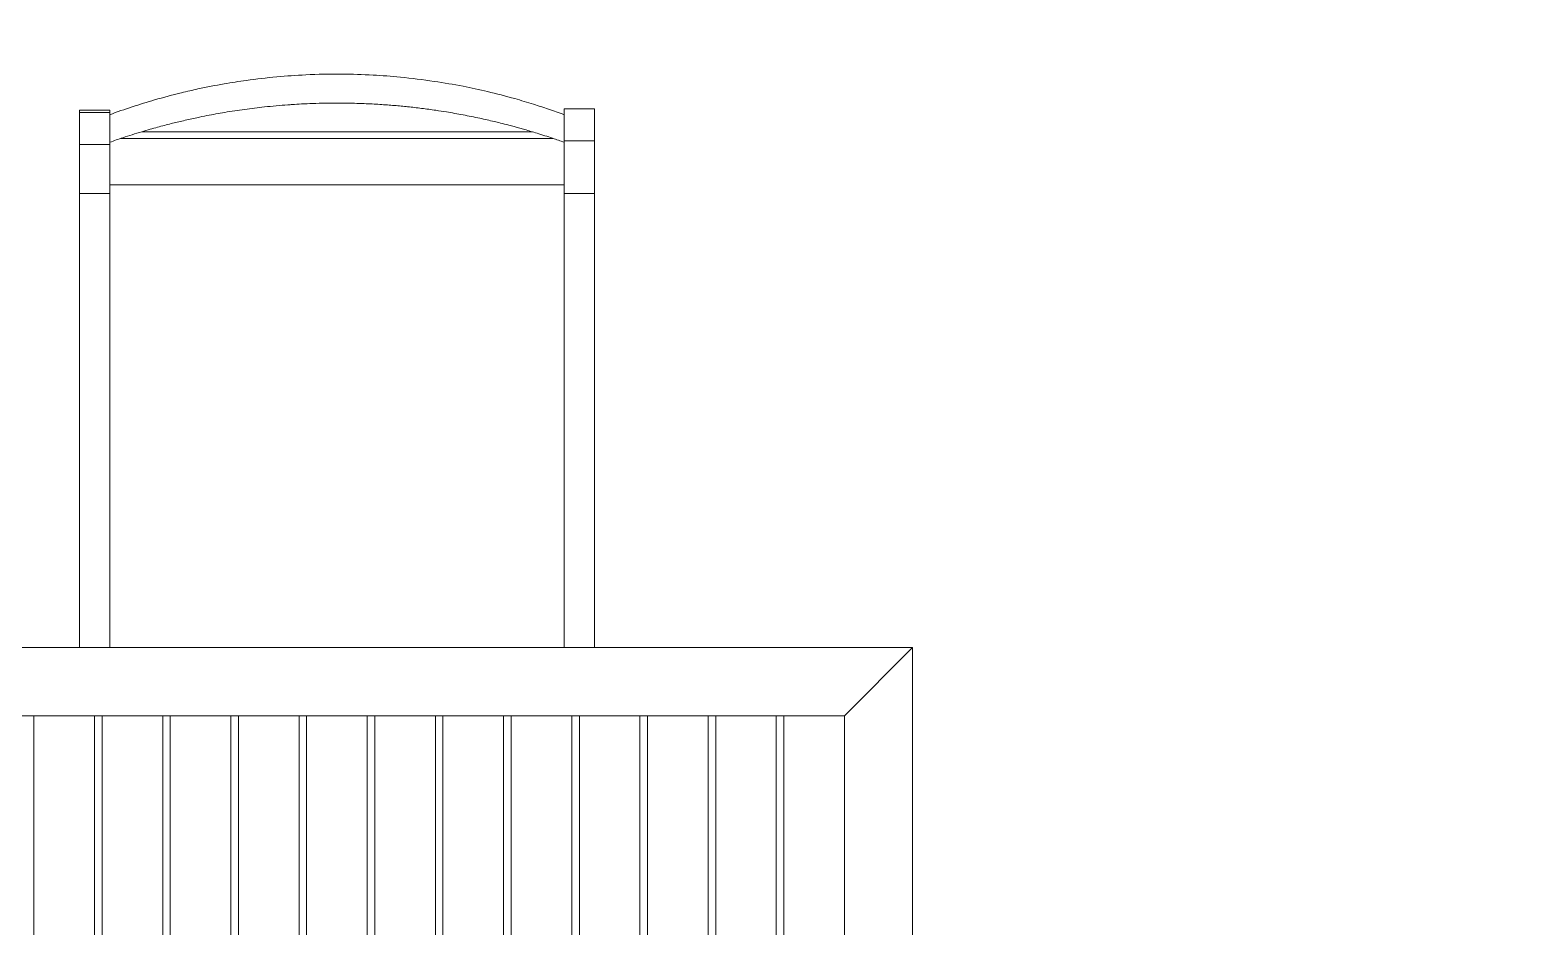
# Model space of a CAD drawing. Header units: metres. Extents: x -217 to -108, y -304 to -188.
# Drawn here: x -158.182 to -156.919, y -221.149 to -220.396 of the extents above; entities that cross this region are included whole.
import ezdxf

# ---------------------------------------------------------------- set-up
doc = ezdxf.new("R2010")
doc.units = ezdxf.units.M
for name, color, linetype, lineweight in [('A-FLOR', 192, 'Continuous', 9), ('I-FURN', 30, 'Continuous', 9), ('I-FURN-PNLS', 30, 'Continuous', 9)]:
    doc.layers.add(name, color=color, linetype=linetype, lineweight=lineweight)

# ---------------------------------------------------------------- blocks, each defined once
blk = doc.blocks.new('Tableset-Outdoor_Reed - Tableset-Outdoor_Reed-797211-Nivel 3')
at = {"layer": 'I-FURN'}
blk.add_line((0.4826, 0.4826), (0.4254, 0.4254), dxfattribs=at)
at = {"layer": 'I-FURN-PNLS'}
for p, q in [((-0.2159, 0.9314), (-0.2159, 0.9332)), ((-0.1905, 0.9332), (-0.2159, 0.9332)), ((-0.2159, 0.9046), (-0.2159, 0.9314)), ((-0.1905, 0.9314), (-0.2159, 0.9314)), ((-0.1905, 0.9332), (-0.1905, 0.9314)), ((-0.1905, 0.9314), (-0.1905, 0.9046)), ((0.1905, 0.9075), (0.1905, 0.9344)), ((0.2159, 0.9344), (0.1905, 0.9344)), ((0.2159, 0.9344), (0.2159, 0.9075)), ((0.1813, 0.9096), (-0.1813, 0.9096)), ((0.1636, 0.9153), (-0.1635, 0.9153)), ((-0.2159, 0.8961), (-0.2159, 0.9046)), ((-0.1905, 0.9046), (-0.2159, 0.9046)), ((-0.1905, 0.9046), (-0.1905, 0.8961)), ((0.1905, 0.9073), (0.1905, 0.9075)), ((0.2159, 0.9075), (0.1905, 0.9075)), ((0.1905, 0.9065), (0.1905, 0.9073)), ((0.1905, 0.9065), (0.1905, 0.9073)), ((0.1905, 0.902), (0.1905, 0.9065)), ((0.1905, 0.8984), (0.1905, 0.902)), ((0.1905, 0.8953), (0.1905, 0.8984)), ((0.2159, 0.9075), (0.2159, 0.902)), ((0.2159, 0.902), (0.2159, 0.8984)), ((0.2159, 0.8984), (0.2159, 0.8953)), ((-0.2159, 0.8933), (-0.2159, 0.8961)), ((-0.2159, 0.8903), (-0.2159, 0.8933)), ((-0.2159, 0.8874), (-0.2159, 0.8903)), ((-0.2159, 0.8852), (-0.2159, 0.8874)), ((-0.2159, 0.8823), (-0.2159, 0.8852)), ((-0.1905, 0.8961), (-0.1905, 0.8933)), ((-0.1905, 0.8933), (-0.1905, 0.8903)), ((-0.1905, 0.8903), (-0.1905, 0.8874)), ((-0.1905, 0.8874), (-0.1905, 0.8852)), ((-0.1905, 0.8852), (-0.1905, 0.8823)), ((0.1905, 0.8918), (0.1905, 0.8953)), ((0.1905, 0.8883), (0.1905, 0.8918)), ((0.1905, 0.8848), (0.1905, 0.8883)), ((0.1905, 0.8817), (0.1905, 0.8848)), ((0.2159, 0.8953), (0.2159, 0.8918)), ((0.2159, 0.8918), (0.2159, 0.8883)), ((0.2159, 0.8883), (0.2159, 0.8848)), ((0.2159, 0.8848), (0.2159, 0.8817)), ((-0.2159, 0.8802), (-0.2159, 0.8823)), ((-0.2159, 0.8763), (-0.2159, 0.8802)), ((-0.2159, 0.873), (-0.2159, 0.8763)), ((-0.2159, 0.8694), (-0.2159, 0.873)), ((-0.1905, 0.8823), (-0.1905, 0.8802)), ((-0.1905, 0.8802), (-0.1905, 0.8763)), ((-0.1905, 0.8763), (-0.1905, 0.873)), ((-0.1905, 0.873), (-0.1905, 0.8694)), ((0.1905, 0.8785), (0.1905, 0.8817)), ((0.1905, 0.8753), (0.1905, 0.8785)), ((0.1905, 0.8724), (0.1905, 0.8753)), ((0.1905, 0.8701), (0.1905, 0.8724)), ((0.2159, 0.8817), (0.2159, 0.8785)), ((0.2159, 0.8785), (0.2159, 0.8753)), ((0.2159, 0.8753), (0.2159, 0.8724)), ((0.2159, 0.8724), (0.2159, 0.8701)), ((-0.2159, 0.8673), (-0.2159, 0.8694)), ((-0.2159, 0.8658), (-0.2159, 0.8673)), ((-0.2159, 0.8643), (-0.2159, 0.8658)), ((-0.2159, 0.8636), (-0.2159, 0.8643)), ((-0.2159, 0.8592), (-0.2159, 0.8636)), ((-0.2159, 0.8635), (-0.1905, 0.8635)), ((-0.2159, 0.854), (-0.2159, 0.8592)), ((0.1905, 0.8708), (-0.1905, 0.8708)), ((-0.1905, 0.8694), (-0.1905, 0.8673)), ((-0.1905, 0.8673), (-0.1905, 0.8658)), ((-0.1905, 0.8658), (-0.1905, 0.8643)), ((-0.1905, 0.8643), (-0.1905, 0.8636)), ((-0.1905, 0.8636), (-0.1905, 0.8592)), ((-0.1905, 0.8592), (-0.1905, 0.854)), ((0.1905, 0.8686), (0.1905, 0.8701)), ((0.1905, 0.8678), (0.1905, 0.8686)), ((0.1905, 0.8664), (0.1905, 0.8678)), ((0.1905, 0.8642), (0.1905, 0.8664)), ((0.1905, 0.8637), (0.1905, 0.8642)), ((0.1905, 0.8432), (0.1905, 0.8639)), ((0.1905, 0.8635), (0.2159, 0.8635)), ((0.2159, 0.8701), (0.2159, 0.8686)), ((0.2159, 0.8686), (0.2159, 0.8678)), ((0.2159, 0.8678), (0.2159, 0.8664)), ((0.2159, 0.8664), (0.2159, 0.8642)), ((0.2159, 0.8642), (0.2159, 0.8637)), ((0.2159, 0.8639), (0.2159, 0.8432)), ((-0.2159, 0.8497), (-0.2159, 0.854)), ((-0.2159, 0.8431), (-0.2159, 0.8497)), ((-0.1905, 0.854), (-0.1905, 0.8497)), ((-0.1905, 0.8497), (-0.1905, 0.8431)), ((-0.2159, 0.8411), (-0.2159, 0.8431)), ((-0.2159, 0.8373), (-0.2159, 0.8411)), ((-0.2159, 0.8315), (-0.2159, 0.8373)), ((-0.1905, 0.8431), (-0.1905, 0.8411)), ((-0.1905, 0.8411), (-0.1905, 0.8373)), ((-0.1905, 0.8373), (-0.1905, 0.8315)), ((0.1905, 0.831), (0.1905, 0.8432)), ((0.2159, 0.8432), (0.2159, 0.831)), ((-0.2159, 0.8261), (-0.2159, 0.8315)), ((-0.2159, 0.8209), (-0.2159, 0.8261)), ((-0.1905, 0.8315), (-0.1905, 0.8261)), ((-0.1905, 0.8261), (-0.1905, 0.8209)), ((0.1905, 0.8219), (0.1905, 0.831)), ((0.1905, 0.8097), (0.1905, 0.8219)), ((0.2159, 0.831), (0.2159, 0.8219)), ((0.2159, 0.8219), (0.2159, 0.8097)), ((-0.2159, 0.8174), (-0.2159, 0.8209)), ((-0.2159, 0.8131), (-0.2159, 0.8174)), ((-0.2159, 0.8068), (-0.2159, 0.8131)), ((-0.1905, 0.8209), (-0.1905, 0.8174)), ((-0.1905, 0.8174), (-0.1905, 0.8131)), ((-0.1905, 0.8131), (-0.1905, 0.8068)), ((0.1905, 0.8028), (0.1905, 0.8097)), ((0.2159, 0.8097), (0.2159, 0.8028)), ((-0.2159, 0.8013), (-0.2159, 0.8068)), ((-0.2159, 0.7964), (-0.2159, 0.8013)), ((-0.2159, 0.7883), (-0.2159, 0.7964)), ((-0.1905, 0.8068), (-0.1905, 0.8013)), ((-0.1905, 0.8013), (-0.1905, 0.7964)), ((-0.1905, 0.7964), (-0.1905, 0.7883)), ((0.1905, 0.786), (0.1905, 0.8028)), ((0.2159, 0.8028), (0.2159, 0.786)), ((-0.2159, 0.7826), (-0.2159, 0.7883)), ((-0.1905, 0.7883), (-0.1905, 0.7826)), ((0.1905, 0.7762), (0.1905, 0.786)), ((0.2159, 0.786), (0.2159, 0.7762)), ((-0.2159, 0.7774), (-0.2159, 0.7826)), ((-0.2159, 0.7725), (-0.2159, 0.7774)), ((-0.2159, 0.7671), (-0.2159, 0.7725)), ((-0.1905, 0.7826), (-0.1905, 0.7774)), ((-0.1905, 0.7774), (-0.1905, 0.7725)), ((-0.1905, 0.7725), (-0.1905, 0.7671)), ((0.1905, 0.7709), (0.1905, 0.7762)), ((0.1905, 0.7659), (0.1905, 0.7709)), ((0.2159, 0.7762), (0.2159, 0.7709)), ((0.2159, 0.7709), (0.2159, 0.7659)), ((-0.2159, 0.7639), (-0.2159, 0.7671)), ((-0.2159, 0.7575), (-0.2159, 0.7639)), ((-0.1905, 0.7671), (-0.1905, 0.7639)), ((-0.1905, 0.7639), (-0.1905, 0.7575)), ((0.1905, 0.7613), (0.1905, 0.7659)), ((0.1905, 0.7586), (0.1905, 0.7613)), ((0.1905, 0.7537), (0.1905, 0.7586)), ((0.2159, 0.7659), (0.2159, 0.7613)), ((0.2159, 0.7613), (0.2159, 0.7586)), ((0.2159, 0.7586), (0.2159, 0.7537)), ((-0.2159, 0.7558), (-0.2159, 0.7575)), ((-0.2159, 0.7506), (-0.2159, 0.7558)), ((-0.2159, 0.7449), (-0.2159, 0.7506)), ((-0.1905, 0.7575), (-0.1905, 0.7558)), ((-0.1905, 0.7558), (-0.1905, 0.7506)), ((-0.1905, 0.7506), (-0.1905, 0.7449)), ((0.1905, 0.7507), (0.1905, 0.7537)), ((0.1905, 0.7438), (0.1905, 0.7507)), ((0.2159, 0.7537), (0.2159, 0.7507)), ((0.2159, 0.7507), (0.2159, 0.7438)), ((-0.2159, 0.7394), (-0.2159, 0.7449)), ((-0.2159, 0.7322), (-0.2159, 0.7394)), ((-0.1905, 0.7449), (-0.1905, 0.7394)), ((-0.1905, 0.7394), (-0.1905, 0.7322)), ((0.1905, 0.7377), (0.1905, 0.7438)), ((0.1905, 0.7339), (0.1905, 0.7377)), ((0.1905, 0.7282), (0.1905, 0.7339)), ((0.2159, 0.7438), (0.2159, 0.7377)), ((0.2159, 0.7377), (0.2159, 0.7339)), ((0.2159, 0.7339), (0.2159, 0.7282)), ((-0.2159, 0.7239), (-0.2159, 0.7322)), ((-0.2159, 0.7201), (-0.2159, 0.7239)), ((-0.2159, 0.7112), (-0.2159, 0.7201)), ((-0.1905, 0.7322), (-0.1905, 0.7239)), ((-0.1905, 0.7239), (-0.1905, 0.7201)), ((-0.1905, 0.7201), (-0.1905, 0.7112)), ((0.1905, 0.7229), (0.1905, 0.7282)), ((0.1905, 0.7176), (0.1905, 0.7229)), ((0.2159, 0.7282), (0.2159, 0.7229)), ((0.2159, 0.7229), (0.2159, 0.7176)), ((-0.2159, 0.7057), (-0.2159, 0.7112)), ((-0.1905, 0.7112), (-0.1905, 0.7057)), ((0.1905, 0.7122), (0.1905, 0.7176)), ((0.1905, 0.7084), (0.1905, 0.7122)), ((0.1905, 0.6997), (0.1905, 0.7084)), ((0.2159, 0.7176), (0.2159, 0.7122)), ((0.2159, 0.7122), (0.2159, 0.7084)), ((0.2159, 0.7084), (0.2159, 0.6997)), ((-0.2159, 0.6991), (-0.2159, 0.7057)), ((-0.2159, 0.6945), (-0.2159, 0.6991)), ((-0.1905, 0.7057), (-0.1905, 0.6991)), ((-0.1905, 0.6991), (-0.1905, 0.6945)), ((0.1905, 0.6913), (0.1905, 0.6997)), ((0.2159, 0.6997), (0.2159, 0.6913)), ((-0.2159, 0.6913), (-0.2159, 0.6945)), ((-0.2159, 0.6807), (-0.2159, 0.6913)), ((-0.1905, 0.6945), (-0.1905, 0.6913)), ((-0.1905, 0.6913), (-0.1905, 0.6807)), ((0.1905, 0.686), (0.1905, 0.6913)), ((0.1905, 0.6791), (0.1905, 0.686)), ((0.2159, 0.6913), (0.2159, 0.686)), ((0.2159, 0.686), (0.2159, 0.6791)), ((-0.2159, 0.6723), (-0.2159, 0.6807)), ((-0.2159, 0.6663), (-0.2159, 0.6723)), ((-0.1905, 0.6807), (-0.1905, 0.6723)), ((-0.1905, 0.6723), (-0.1905, 0.6663)), ((0.1905, 0.6723), (0.1905, 0.6791)), ((0.1905, 0.6654), (0.1905, 0.6723)), ((0.2159, 0.6791), (0.2159, 0.6723)), ((0.2159, 0.6723), (0.2159, 0.6654)), ((-0.2159, 0.6597), (-0.2159, 0.6663)), ((-0.2159, 0.6528), (-0.2159, 0.6597)), ((-0.1905, 0.6663), (-0.1905, 0.6597)), ((-0.1905, 0.6597), (-0.1905, 0.6528)), ((0.1905, 0.6608), (0.1905, 0.6654)), ((0.1905, 0.6544), (0.1905, 0.6608)), ((0.2159, 0.6654), (0.2159, 0.6608)), ((0.2159, 0.6608), (0.2159, 0.6544)), ((-0.2159, 0.647), (-0.2159, 0.6528)), ((-0.2159, 0.6424), (-0.2159, 0.647)), ((-0.1905, 0.6528), (-0.1905, 0.647)), ((-0.1905, 0.647), (-0.1905, 0.6424)), ((0.1905, 0.6475), (0.1905, 0.6544)), ((0.1905, 0.6395), (0.1905, 0.6475)), ((0.2159, 0.6544), (0.2159, 0.6475)), ((0.2159, 0.6475), (0.2159, 0.6395)), ((-0.2159, 0.6384), (-0.2159, 0.6424)), ((-0.2159, 0.6332), (-0.2159, 0.6384)), ((-0.2159, 0.6277), (-0.2159, 0.6332)), ((-0.1905, 0.6424), (-0.1905, 0.6384)), ((-0.1905, 0.6384), (-0.1905, 0.6332)), ((-0.1905, 0.6332), (-0.1905, 0.6277)), ((0.1905, 0.6342), (0.1905, 0.6395)), ((0.1905, 0.6246), (0.1905, 0.6342)), ((0.2159, 0.6395), (0.2159, 0.6342)), ((0.2159, 0.6342), (0.2159, 0.6246)), ((-0.2159, 0.6231), (-0.2159, 0.6277)), ((-0.2159, 0.6125), (-0.2159, 0.6231)), ((-0.1905, 0.6277), (-0.1905, 0.6231)), ((-0.1905, 0.6231), (-0.1905, 0.6125)), ((0.1905, 0.6129), (0.1905, 0.6246)), ((0.2159, 0.6246), (0.2159, 0.6129)), ((-0.2159, 0.6038), (-0.2159, 0.6125)), ((-0.1905, 0.6125), (-0.1905, 0.6038)), ((0.1905, 0.6075), (0.1905, 0.6129)), ((0.1905, 0.5995), (0.1905, 0.6075)), ((0.2159, 0.6129), (0.2159, 0.6075)), ((0.2159, 0.6075), (0.2159, 0.5995)), ((-0.2159, 0.5978), (-0.2159, 0.6038)), ((-0.2159, 0.5914), (-0.2159, 0.5978)), ((-0.1905, 0.6038), (-0.1905, 0.5978)), ((-0.1905, 0.5978), (-0.1905, 0.5914)), ((0.1905, 0.5911), (0.1905, 0.5995)), ((0.2159, 0.5995), (0.2159, 0.5911)), ((-0.2159, 0.5808), (-0.2159, 0.5914)), ((-0.1905, 0.5914), (-0.1905, 0.5808)), ((0.1905, 0.5854), (0.1905, 0.5911)), ((0.1905, 0.5774), (0.1905, 0.5854)), ((0.2159, 0.5911), (0.2159, 0.5854)), ((0.2159, 0.5854), (0.2159, 0.5774)), ((-0.2159, 0.5747), (-0.2159, 0.5808)), ((-0.2159, 0.5687), (-0.2159, 0.5747)), ((-0.2159, 0.562), (-0.2159, 0.5687)), ((-0.1905, 0.5808), (-0.1905, 0.5747)), ((-0.1905, 0.5747), (-0.1905, 0.5687)), ((-0.1905, 0.5687), (-0.1905, 0.562)), ((0.1905, 0.5709), (0.1905, 0.5774)), ((0.1905, 0.5652), (0.1905, 0.5709)), ((0.2159, 0.5774), (0.2159, 0.5709)), ((0.2159, 0.5709), (0.2159, 0.5652)), ((-0.2159, 0.5554), (-0.2159, 0.562)), ((-0.1905, 0.562), (-0.1905, 0.5554)), ((0.1905, 0.5588), (0.1905, 0.5652)), ((0.1905, 0.5474), (0.1905, 0.5588)), ((0.2159, 0.5652), (0.2159, 0.5588)), ((0.2159, 0.5588), (0.2159, 0.5474)), ((-0.2159, 0.5518), (-0.2159, 0.5554)), ((-0.2159, 0.5485), (-0.2159, 0.5518)), ((-0.2159, 0.5449), (-0.2159, 0.5485)), ((-0.2159, 0.5423), (-0.2159, 0.5449)), ((-0.1905, 0.5554), (-0.1905, 0.5518)), ((-0.1905, 0.5518), (-0.1905, 0.5485)), ((-0.1905, 0.5485), (-0.1905, 0.5449)), ((-0.1905, 0.5449), (-0.1905, 0.5423)), ((0.1905, 0.5389), (0.1905, 0.5474)), ((0.2159, 0.5474), (0.2159, 0.5389)), ((-0.2159, 0.5403), (-0.2159, 0.5423)), ((-0.2159, 0.5373), (-0.2159, 0.5403)), ((-0.2159, 0.5354), (-0.2159, 0.5373)), ((-0.2159, 0.5333), (-0.2159, 0.5354)), ((-0.2159, 0.5308), (-0.2159, 0.5333)), ((-0.2159, 0.5285), (-0.2159, 0.5308)), ((-0.1905, 0.5423), (-0.1905, 0.5403)), ((-0.1905, 0.5403), (-0.1905, 0.5373)), ((-0.1905, 0.5373), (-0.1905, 0.5354)), ((-0.1905, 0.5354), (-0.1905, 0.5333)), ((-0.1905, 0.5333), (-0.1905, 0.5308)), ((-0.1905, 0.5308), (-0.1905, 0.5285)), ((0.1905, 0.5309), (0.1905, 0.5389)), ((0.1905, 0.5256), (0.1905, 0.5309)), ((0.2159, 0.5389), (0.2159, 0.5309)), ((0.2159, 0.5309), (0.2159, 0.5256)), ((-0.2159, 0.5262), (-0.2159, 0.5285)), ((-0.2159, 0.5242), (-0.2159, 0.5262)), ((-0.2159, 0.5222), (-0.2159, 0.5242)), ((-0.2159, 0.5209), (-0.2159, 0.5222)), ((-0.2159, 0.5178), (-0.2159, 0.5209)), ((-0.1905, 0.5285), (-0.1905, 0.5262)), ((-0.1905, 0.5262), (-0.1905, 0.5242)), ((-0.1905, 0.5242), (-0.1905, 0.5222)), ((-0.1905, 0.5222), (-0.1905, 0.5209)), ((-0.1905, 0.5209), (-0.1905, 0.5178)), ((0.1905, 0.5177), (0.1905, 0.5256)), ((0.2159, 0.5256), (0.2159, 0.5177)), ((-0.2159, 0.5135), (-0.2159, 0.5178)), ((-0.2159, 0.511), (-0.2159, 0.5135)), ((-0.2159, 0.5072), (-0.2159, 0.511)), ((-0.2159, 0.505), (-0.2159, 0.5072)), ((-0.1905, 0.5178), (-0.1905, 0.5135)), ((-0.1905, 0.5135), (-0.1905, 0.511)), ((-0.1905, 0.511), (-0.1905, 0.5072)), ((-0.1905, 0.5072), (-0.1905, 0.505)), ((0.1905, 0.5116), (0.1905, 0.5177)), ((0.1905, 0.5046), (0.1905, 0.5116)), ((0.2159, 0.5177), (0.2159, 0.5116)), ((0.2159, 0.5116), (0.2159, 0.5046)), ((-0.2159, 0.5015), (-0.2159, 0.505)), ((-0.2159, 0.4978), (-0.2159, 0.5015)), ((-0.2159, 0.4947), (-0.2159, 0.4978)), ((-0.2159, 0.4919), (-0.2159, 0.4947)), ((-0.1905, 0.505), (-0.1905, 0.5015)), ((-0.1905, 0.5015), (-0.1905, 0.4978)), ((-0.1905, 0.4978), (-0.1905, 0.4947)), ((-0.1905, 0.4947), (-0.1905, 0.4919)), ((0.1905, 0.4952), (0.1905, 0.5046)), ((0.1905, 0.4849), (0.1905, 0.4952)), ((0.2159, 0.5046), (0.2159, 0.4952)), ((0.2159, 0.4952), (0.2159, 0.4849)), ((0.4826, 0.4826), (-0.4826, 0.4826)), ((-0.2159, 0.4826), (-0.2159, 0.4919)), ((-0.1905, 0.4919), (-0.1905, 0.4826)), ((0.1905, 0.4826), (0.1905, 0.4849)), ((0.2159, 0.4849), (0.2159, 0.4826)), ((0.4826, -0.4826), (0.4826, 0.4826)), ((-0.4255, 0.4254), (0.4254, 0.4254)), ((-0.2032, 0.4254), (-0.254, 0.4254)), ((-0.254, 0.4254), (-0.254, -0.4255)), ((-0.2032, -0.4255), (-0.2032, 0.4254)), ((-0.146, 0.4254), (-0.1968, 0.4254)), ((-0.1968, 0.4254), (-0.1968, -0.4255)), ((-0.146, -0.4255), (-0.146, 0.4254)), ((-0.0889, 0.4254), (-0.1397, 0.4254)), ((-0.1397, 0.4254), (-0.1397, -0.4255)), ((-0.0889, -0.4255), (-0.0889, 0.4254)), ((-0.0317, 0.4254), (-0.0825, 0.4254)), ((-0.0825, 0.4254), (-0.0825, -0.4255)), ((-0.0317, -0.4255), (-0.0317, 0.4254)), ((0.0254, 0.4254), (-0.0254, 0.4254)), ((-0.0254, 0.4254), (-0.0254, -0.4255)), ((0.0254, -0.4255), (0.0254, 0.4254)), ((0.0826, 0.4254), (0.0318, 0.4254)), ((0.0318, 0.4254), (0.0318, -0.4255)), ((0.0826, -0.4255), (0.0826, 0.4254)), ((0.1397, 0.4254), (0.0889, 0.4254)), ((0.0889, 0.4254), (0.0889, -0.4255)), ((0.1397, -0.4255), (0.1397, 0.4254)), ((0.1969, 0.4254), (0.1461, 0.4254)), ((0.1461, 0.4254), (0.1461, -0.4255)), ((0.1969, -0.4255), (0.1969, 0.4254)), ((0.254, 0.4254), (0.2032, 0.4254)), ((0.2032, 0.4254), (0.2032, -0.4255)), ((0.254, -0.4255), (0.254, 0.4254)), ((0.3112, 0.4254), (0.2604, 0.4254)), ((0.2604, 0.4254), (0.2604, -0.4255)), ((0.3112, -0.4255), (0.3112, 0.4254)), ((0.3683, 0.4254), (0.3175, 0.4254)), ((0.3175, 0.4254), (0.3175, -0.4255)), ((0.3683, -0.4255), (0.3683, 0.4254)), ((0.4254, 0.4254), (0.3747, 0.4254)), ((0.3747, 0.4254), (0.3747, -0.4255)), ((0.4254, -0.4255), (0.4254, 0.4254)), ((0.4254, 0.4254), (0.4254, -0.4255))]:
    blk.add_line(p, q, dxfattribs=at)
for centre, radius, start, end in [((0, 0.4139), 0.5497, 95.2631, 97.9471), ((0, 0.4139), 0.5497, 92.7185, 95.2631), ((0, 0.4139), 0.5497, 89.5927, 92.7185), ((0, 0.4139), 0.5497, 86.8405, 89.5927), ((0, 0.4139), 0.5497, 84.4502, 86.8405), ((0, 0.4139), 0.5497, 81.4699, 84.4502), ((0, 0.4139), 0.5497, 103.7087, 106.1434), ((0, 0.4139), 0.5497, 102.2403, 103.7087), ((0, 0.4139), 0.5497, 99.8969, 102.2403), ((0, 0.4139), 0.5497, 97.9471, 99.8969), ((0, 0.4139), 0.5497, 78.9101, 81.4699), ((0, 0.4139), 0.5497, 76.7348, 78.9101), ((0, 0.4139), 0.5497, 74.2607, 76.7348), ((0, 0.4139), 0.5497, 108.187, 110.2771), ((0, 0.4139), 0.5497, 106.1434, 108.187), ((0, 0.371), 0.5683, 96.1371, 97.8273), ((0, 0.371), 0.5683, 94.1468, 96.1371), ((0, 0.371), 0.5683, 93.7748, 94.1468), ((0, 0.371), 0.5683, 92.9835, 93.7748), ((0, 0.371), 0.5683, 92.0584, 92.9835), ((0, 0.371), 0.5683, 89.8427, 92.0584), ((0, 0.371), 0.5683, 89.3548, 89.8427), ((0, 0.371), 0.5683, 87.6928, 89.3548), ((0, 0.371), 0.5683, 87.0091, 87.6928), ((0, 0.371), 0.5683, 85.7319, 87.0091), ((0, 0.371), 0.5683, 84.5511, 85.7319), ((0, 0.371), 0.5683, 84.0128, 84.5511), ((0, 0.371), 0.5683, 83.4371, 84.0128), ((0, 0.371), 0.5683, 82.2205, 83.4371), ((0, 0.4139), 0.5497, 72.558, 74.2607), ((0, 0.4139), 0.5497, 71.1879, 72.558), ((0, 0.371), 0.5683, 104.1574, 105.3384), ((0, 0.371), 0.5683, 103.0935, 104.1574), ((0, 0.371), 0.5683, 101.9272, 103.0935), ((0, 0.371), 0.5683, 101.0568, 101.9272), ((0, 0.371), 0.5683, 100.2977, 101.0568), ((0, 0.371), 0.5683, 99.518, 100.2977), ((0, 0.371), 0.5683, 97.8273, 99.518), ((0, 0.371), 0.5683, 81.611, 82.2205), ((0, 0.371), 0.5683, 80.6973, 81.611), ((0, 0.371), 0.5683, 80.0005, 80.6973), ((0, 0.371), 0.5683, 78.5598, 80.0005), ((0, 0.371), 0.5683, 77.8363, 78.5598), ((0, 0.371), 0.5683, 76.5845, 77.8363), ((0, 0.371), 0.5683, 76.0481, 76.5845), ((0, 0.371), 0.5683, 75.3151, 76.0481), ((0, 0.4139), 0.5497, 69.7229, 71.1879), ((0, 0.371), 0.5683, 108.3997, 109.5844), ((0, 0.371), 0.5683, 107.5849, 108.3997), ((0, 0.371), 0.5683, 106.7225, 107.5849), ((0, 0.371), 0.5683, 105.9961, 106.7225), ((0, 0.371), 0.5683, 105.3384, 105.9961), ((0, 0.371), 0.5683, 74.3485, 75.3151), ((0, 0.371), 0.5683, 73.9342, 74.3485), ((0, 0.371), 0.5683, 72.8341, 73.9342), ((0, 0.371), 0.5683, 71.4517, 72.8341), ((0, 0.371), 0.5683, 70.4156, 71.4517)]:
    blk.add_arc(centre, radius, start, end, dxfattribs=at)

msp = doc.modelspace()

# ---------------------------------------------------------------- linework, layer by layer
at = {"layer": 'A-FLOR'}
for centre, radius, start, end in [((-160.1897, -216.6239), 10.3111, 32.99567, 203.9847), ((-160.1804, -216.6397), 9.8158, 33.32339, 203.64672)]:
    msp.add_arc(centre, radius, start, end, dxfattribs=at)

# ---------------------------------------------------------------- block references
at = {"layer": 'I-FURN-PNLS'}
msp.add_blockref('Tableset-Outdoor_Reed - Tableset-Outdoor_Reed-797211-Nivel 3', (-157.9252, -221.3969), dxfattribs=at)

doc.saveas('drawing.dxf')
